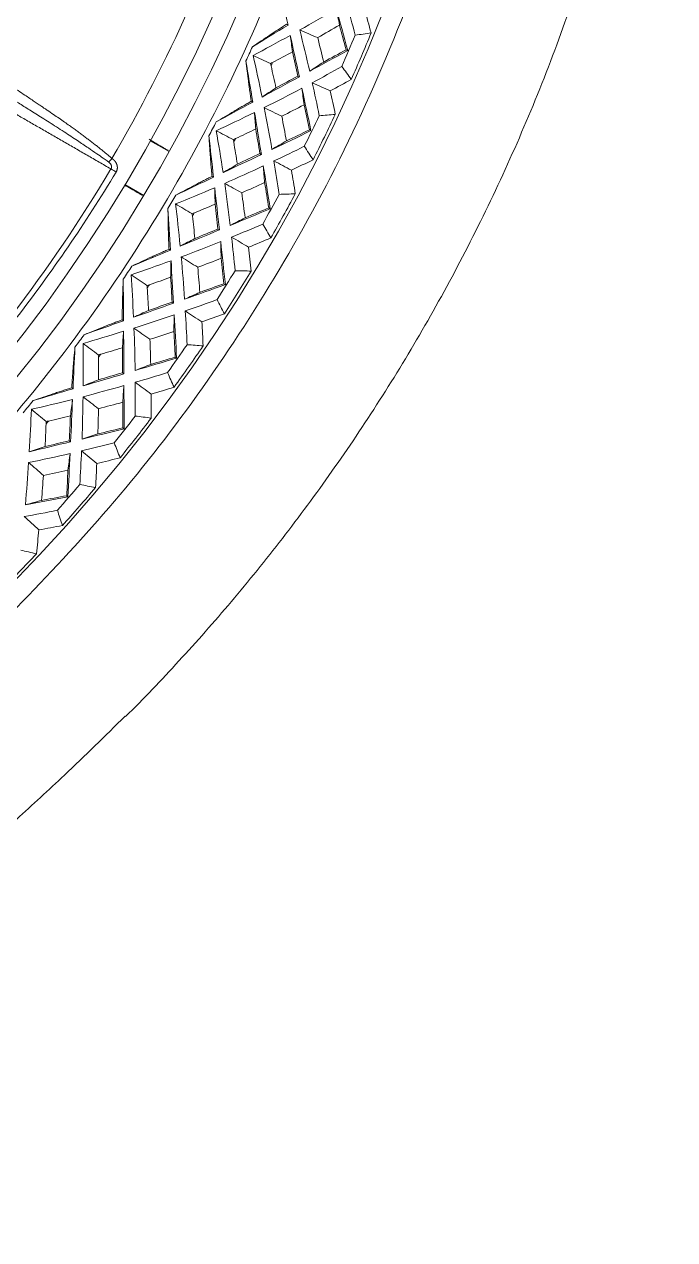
# Model space of a CAD drawing. Extents: x 541 to 1062, y 0 to 382.
# Drawn here: x 928.35 to 945.7, y 226.78 to 259.16 of the extents above; entities that cross this region are included whole.
import ezdxf

# ---------------------------------------------------------------- set-up
doc = ezdxf.new("R2010")
doc.units = 0
doc.header["$LTSCALE"] = 10
doc.header["$MEASUREMENT"] = 0
doc.layers.add('1', color=7, linetype='CONTINUOUS')

msp = doc.modelspace()

# ---------------------------------------------------------------- linework, layer by layer
at = {"layer": '1', "color": 7, "linetype": 'Continuous', "lineweight": 18}
for p, q in [((931.714, 256.063), (932.216, 255.773)), ((931.54, 254.603), (931.038, 254.893))]:
    msp.add_line(p, q, dxfattribs=at)
for radius, start, end in [(45.353, 272.3738, 90), (41.78, 282.5334, 97.4666), (41.2, 272.6477, 90)]:
    msp.add_arc((895.7, 276.074), radius, start, end, dxfattribs=at)
at = {"layer": '1', "color": 7, "linetype": 'Continuous', "lineweight": 13}
for start, end in [(335.3352, 335.4692), (332.3352, 332.4692), (329.3352, 329.4692), (326.3352, 326.4692), (323.3352, 323.4692), (320.3352, 320.4692)]:
    msp.add_arc((895.7, 276.074), 43.174, start, end, dxfattribs=at)
for centre, major_axis, ratio, start_param, end_param in [((930.543, 255.678), (0.325, 0.38), 0.341776, 4.511948, 4.773996), ((930.534, 255.389), (0.429, -0.256), 0.002112, 0.894626, 1.261913)]:
    msp.add_ellipse(centre, major_axis=major_axis, ratio=ratio, start_param=start_param, end_param=end_param, dxfattribs=at)
at = {"layer": '1', "color": 7, "linetype": 'Continuous', "lineweight": 18}
msp.add_rational_spline([(928.153, 243.621), (962.121, 277.589), (943.738, 321.97), (895.7, 321.97)], [1, 0.588455621576, 0.588455621576, 1], degree=3, dxfattribs=at)
at = {"layer": '1', "color": 7, "linetype": 'Continuous', "lineweight": 13}
for points, knots in [([(938.065, 276.074), (938.065, 273.302), (937.792, 270.529), (936.71, 265.09), (935.902, 262.424), (933.779, 257.3), (932.466, 254.843), (929.385, 250.232), (927.618, 248.078), (923.696, 244.157), (921.543, 242.39), (916.932, 239.309), (914.474, 237.995), (909.351, 235.873), (906.685, 235.064), (901.866, 234.106), (899.735, 233.848), (897.597, 233.752)], [0, 0, 0, 0, 0.128669, 0.128669, 0.257338, 0.257338, 0.386007, 0.386007, 0.514676, 0.514676, 0.643345, 0.643345, 0.772014, 0.772014, 0.900684, 0.900684, 1, 1, 1, 1]), ([(920.956, 261.923), (921.002, 261.895), (921.092, 261.841), (921.228, 261.759), (921.363, 261.677), (921.498, 261.596), (921.632, 261.515), (921.765, 261.434), (921.897, 261.354), (922.03, 261.274), (922.161, 261.194), (922.292, 261.114), (922.422, 261.035), (922.552, 260.956), (922.681, 260.877), (922.81, 260.799), (922.938, 260.721), (923.065, 260.643), (923.192, 260.565), (923.318, 260.488), (923.444, 260.411), (923.569, 260.334), (923.693, 260.257), (923.817, 260.181), (923.94, 260.105), (924.062, 260.029), (924.184, 259.954), (924.306, 259.879), (924.427, 259.804), (924.547, 259.729), (924.667, 259.655), (924.786, 259.58), (924.904, 259.506), (925.022, 259.433), (925.139, 259.359), (925.256, 259.286), (925.372, 259.213), (925.487, 259.141), (925.602, 259.069), (925.716, 258.996), (925.83, 258.925), (926.053, 258.783), (926.381, 258.575), (926.808, 258.301), (927.22, 258.035), (927.617, 257.776), (927.999, 257.525), (928.291, 257.329), (928.496, 257.192), (928.615, 257.112), (928.721, 257.041), (928.814, 256.978), (928.895, 256.924), (928.998, 256.853), (929.126, 256.767), (929.278, 256.662), (929.421, 256.562), (929.547, 256.474), (929.657, 256.395), (929.754, 256.325), (929.85, 256.255), (929.943, 256.186), (930.034, 256.118), (930.123, 256.05), (930.21, 255.982), (930.296, 255.916), (930.379, 255.85), (930.46, 255.784), (930.539, 255.719), (930.617, 255.655), (930.667, 255.612), (930.692, 255.59)], [0, 0, 0, 0, 0.013488, 0.026926, 0.040312, 0.053648, 0.066933, 0.080168, 0.093351, 0.106484, 0.119565, 0.132597, 0.145577, 0.158506, 0.171385, 0.184213, 0.19699, 0.209717, 0.222393, 0.235018, 0.247592, 0.260116, 0.272589, 0.285011, 0.297383, 0.309704, 0.321974, 0.334194, 0.346363, 0.358481, 0.370549, 0.382566, 0.394533, 0.406449, 0.418314, 0.430129, 0.441893, 0.453606, 0.465269, 0.476882, 0.488444, 0.499955, 0.54504, 0.58875, 0.631087, 0.67205, 0.71164, 0.749859, 0.763542, 0.775921, 0.786996, 0.796767, 0.805235, 0.812397, 0.82939, 0.84548, 0.860669, 0.874956, 0.885584, 0.896043, 0.906333, 0.916454, 0.926406, 0.936189, 0.945805, 0.955254, 0.964535, 0.97365, 0.982599, 0.991382, 1, 1, 1, 1]), ([(930.665, 255.312), (930.612, 255.342), (930.506, 255.403), (930.348, 255.494), (930.189, 255.585), (930.032, 255.676), (929.875, 255.766), (929.719, 255.856), (929.563, 255.946), (929.408, 256.035), (929.254, 256.124), (929.1, 256.213), (928.946, 256.301), (928.794, 256.389), (928.641, 256.477), (928.49, 256.564), (928.339, 256.651), (928.188, 256.738), (928.039, 256.824), (927.889, 256.91), (927.741, 256.995), (927.593, 257.08), (927.446, 257.165), (927.299, 257.25), (927.153, 257.334), (927.007, 257.418), (926.862, 257.501), (926.718, 257.584), (926.574, 257.667), (926.431, 257.749), (926.288, 257.831), (926.146, 257.913), (926.005, 257.994), (925.864, 258.075), (925.724, 258.156), (925.585, 258.236), (925.446, 258.316), (925.308, 258.396), (925.17, 258.475), (925.033, 258.554), (924.897, 258.632), (924.761, 258.711), (924.626, 258.788), (924.491, 258.866), (924.357, 258.943), (924.224, 259.02), (924.091, 259.096), (923.959, 259.172), (923.828, 259.248), (923.697, 259.323), (923.567, 259.398), (923.437, 259.472), (923.308, 259.547), (923.18, 259.62), (923.053, 259.694), (922.926, 259.767), (922.799, 259.84), (922.673, 259.912), (922.548, 259.984), (922.424, 260.056), (922.3, 260.127), (922.177, 260.198), (922.054, 260.268), (921.932, 260.339), (921.811, 260.408), (921.69, 260.478), (921.57, 260.547), (921.451, 260.616), (921.332, 260.684), (921.214, 260.752), (921.096, 260.82), (920.979, 260.887), (920.863, 260.954), (920.748, 261.02), (920.633, 261.086), (920.518, 261.152), (920.442, 261.196), (920.404, 261.218)], [0, 0, 0, 0, 0.015717, 0.031369, 0.046957, 0.06248, 0.077939, 0.093334, 0.108664, 0.12393, 0.139132, 0.154269, 0.169341, 0.184349, 0.199293, 0.214173, 0.228988, 0.243738, 0.258424, 0.273046, 0.287603, 0.302096, 0.316525, 0.330889, 0.345188, 0.359424, 0.373594, 0.387701, 0.401743, 0.41572, 0.429634, 0.443482, 0.457267, 0.470987, 0.484642, 0.498233, 0.51176, 0.525222, 0.53862, 0.551953, 0.565222, 0.578427, 0.591567, 0.604643, 0.617654, 0.630601, 0.643483, 0.656302, 0.669055, 0.681744, 0.694369, 0.70693, 0.719425, 0.731857, 0.744224, 0.756527, 0.768765, 0.780939, 0.793048, 0.805093, 0.817074, 0.82899, 0.840842, 0.852629, 0.864352, 0.87601, 0.887604, 0.899134, 0.910599, 0.921999, 0.933336, 0.944607, 0.955815, 0.966958, 0.978036, 0.98905, 1, 1, 1, 1])]:
    msp.add_open_spline(points, degree=3, knots=knots, dxfattribs=at)
at = {"layer": '1', "color": 7, "linetype": 'Continuous', "lineweight": 18}
for points, knots in [([(931.056, 240.719), (931.534, 241.197), (932.008, 241.691), (932.949, 242.713), (933.415, 243.24), (934.336, 244.328), (934.79, 244.889), (935.686, 246.046), (936.127, 246.642), (936.991, 247.868), (937.415, 248.498), (938.243, 249.793), (938.647, 250.458), (939.432, 251.822), (939.813, 252.522), (940.548, 253.954), (940.903, 254.687), (941.582, 256.186), (941.907, 256.952), (942.523, 258.516), (942.815, 259.313), (943.362, 260.938), (943.617, 261.766), (944.088, 263.448), (944.303, 264.303), (944.691, 266.037), (944.863, 266.917), (945.162, 268.699), (945.288, 269.601), (945.492, 271.423), (945.57, 272.343), (945.674, 274.199), (945.7, 275.134), (945.7, 276.074)], [0, 0, 0, 0, 0.0625, 0.0625, 0.125, 0.125, 0.1875, 0.1875, 0.25, 0.25, 0.3125, 0.3125, 0.375, 0.375, 0.4375, 0.4375, 0.5, 0.5, 0.5625, 0.5625, 0.625, 0.625, 0.6875, 0.6875, 0.75, 0.75, 0.8125, 0.8125, 0.875, 0.875, 0.9375, 0.9375, 1, 1, 1, 1]), ([(920.677, 261.58), (920.725, 261.551), (920.822, 261.494), (920.967, 261.408), (921.112, 261.323), (921.257, 261.237), (921.402, 261.151), (921.547, 261.066), (921.692, 260.98), (921.837, 260.894), (921.981, 260.809), (922.126, 260.723), (922.27, 260.637), (922.415, 260.552), (922.559, 260.466), (922.704, 260.38), (922.848, 260.294), (922.992, 260.209), (923.136, 260.123), (923.28, 260.037), (923.424, 259.951), (923.568, 259.866), (923.711, 259.78), (923.855, 259.694), (923.998, 259.608), (924.142, 259.522), (924.285, 259.437), (924.429, 259.351), (924.572, 259.265), (924.715, 259.179), (924.858, 259.093), (925.001, 259.007), (925.144, 258.921), (925.286, 258.835), (925.429, 258.749), (925.571, 258.663), (925.724, 258.571), (925.892, 258.469), (926.082, 258.354), (926.289, 258.229), (926.512, 258.094), (926.753, 257.949), (927.01, 257.793), (927.283, 257.627), (927.573, 257.45), (927.879, 257.263), (928.137, 257.105), (928.343, 256.977), (928.498, 256.881), (928.662, 256.779), (928.836, 256.669), (929.021, 256.552), (929.215, 256.428), (929.467, 256.265), (929.751, 256.079), (930.042, 255.884), (930.27, 255.728), (930.436, 255.613), (930.541, 255.539), (930.59, 255.504), (930.605, 255.493)], [0, 0, 0, 0, 0.01429, 0.028579, 0.042868, 0.057157, 0.071446, 0.085735, 0.100023, 0.114311, 0.128599, 0.142886, 0.157173, 0.17146, 0.185747, 0.200033, 0.214319, 0.228605, 0.24289, 0.257175, 0.27146, 0.285744, 0.300028, 0.314312, 0.328596, 0.342879, 0.357162, 0.371444, 0.385726, 0.400008, 0.414289, 0.42857, 0.442851, 0.457131, 0.471411, 0.48569, 0.499969, 0.517304, 0.536343, 0.557084, 0.579529, 0.603677, 0.629529, 0.657084, 0.686343, 0.717306, 0.749973, 0.764611, 0.780325, 0.797114, 0.814977, 0.83391, 0.853911, 0.874975, 0.91197, 0.942477, 0.966515, 0.984104, 0.995262, 1, 1, 1, 1]), ([(934.439, 258.567), (934.518, 258.62), (934.596, 258.673), (934.751, 258.777), (934.828, 258.829), (934.943, 258.904), (934.981, 258.929), (935.037, 258.966), (935.056, 258.979), (935.094, 259.003), (935.112, 259.015), (935.168, 259.051), (935.205, 259.075), (935.276, 259.121), (935.312, 259.143), (935.346, 259.165)], [0, 0, 0, 0, 0.25, 0.25, 0.5, 0.5, 0.625, 0.625, 0.6875, 0.6875, 0.75, 0.75, 0.875, 0.875, 1, 1, 1, 1]), ([(934.407, 257.113), (934.401, 257.153), (934.395, 257.194), (934.382, 257.278), (934.376, 257.321), (934.358, 257.451), (934.346, 257.54), (934.329, 257.676), (934.323, 257.722), (934.311, 257.814), (934.305, 257.861), (934.288, 258), (934.277, 258.094), (934.266, 258.188)], [0, 0, 0, 0, 0.125, 0.125, 0.25, 0.25, 0.5, 0.5, 0.625, 0.625, 0.75, 0.75, 1, 1, 1, 1]), ([(933.47, 256.563), (933.551, 256.612), (933.632, 256.661), (933.792, 256.757), (933.872, 256.804), (933.99, 256.874), (934.029, 256.897), (934.088, 256.931), (934.107, 256.942), (934.146, 256.965), (934.166, 256.976), (934.223, 257.009), (934.261, 257.031), (934.335, 257.073), (934.371, 257.093), (934.407, 257.113)], [0, 0, 0, 0, 0.25, 0.25, 0.5, 0.5, 0.625, 0.625, 0.6875, 0.6875, 0.75, 0.75, 0.875, 0.875, 1, 1, 1, 1]), ([(933.361, 255.113), (933.357, 255.154), (933.353, 255.195), (933.346, 255.28), (933.342, 255.322), (933.331, 255.453), (933.323, 255.542), (933.313, 255.679), (933.309, 255.726), (933.303, 255.819), (933.299, 255.865), (933.289, 256.005), (933.283, 256.099), (933.277, 256.194)], [0, 0, 0, 0, 0.125, 0.125, 0.25, 0.25, 0.5, 0.5, 0.625, 0.625, 0.75, 0.75, 1, 1, 1, 1]), ([(931.68, 256.102), (931.68, 256.102), (931.68, 256.102), (931.72, 256.078), (931.76, 256.055), (931.839, 256.009), (931.897, 255.974), (931.96, 255.938), (931.984, 255.923), (931.993, 255.918), (931.998, 255.915), (932.013, 255.907), (932.022, 255.901), (932.032, 255.895), (932.035, 255.893), (932.04, 255.89), (932.043, 255.888), (932.052, 255.883), (932.059, 255.878), (932.075, 255.869), (932.083, 255.864), (932.099, 255.855), (932.123, 255.84), (932.148, 255.826), (932.173, 255.811), (932.182, 255.806), (932.191, 255.801)], [0, 0, 0, 0, 0.000839, 0.000839, 0.210527, 0.210527, 0.420214, 0.525058, 0.551269, 0.551269, 0.57748, 0.57748, 0.629902, 0.629902, 0.656113, 0.656113, 0.682324, 0.682324, 0.734745, 0.734745, 0.787167, 0.787167, 0.839589, 0.944433, 0.944433, 1, 1, 1, 1]), ([(930.692, 255.59), (930.695, 255.588), (930.701, 255.584), (930.71, 255.577), (930.718, 255.571), (930.726, 255.564), (930.734, 255.557), (930.741, 255.55), (930.748, 255.543), (930.755, 255.536), (930.762, 255.529), (930.768, 255.522), (930.774, 255.515), (930.78, 255.508), (930.785, 255.5), (930.79, 255.493), (930.795, 255.485), (930.8, 255.478), (930.804, 255.47), (930.808, 255.462), (930.812, 255.454), (930.815, 255.446), (930.819, 255.438), (930.821, 255.43), (930.824, 255.422), (930.827, 255.412), (930.83, 255.399), (930.833, 255.385), (930.835, 255.371), (930.836, 255.357), (930.836, 255.343), (930.835, 255.329), (930.834, 255.316), (930.832, 255.303), (930.829, 255.29), (930.825, 255.277), (930.821, 255.265), (930.816, 255.253), (930.81, 255.241), (930.805, 255.233), (930.803, 255.229)], [0, 0, 0, 0, 0.026248, 0.052128, 0.077651, 0.102828, 0.127669, 0.152184, 0.176387, 0.200289, 0.223903, 0.247242, 0.27032, 0.29315, 0.315748, 0.338128, 0.360306, 0.382297, 0.404119, 0.425788, 0.447321, 0.468734, 0.490048, 0.511278, 0.532443, 0.553562, 0.590717, 0.626613, 0.661338, 0.694989, 0.727671, 0.7595, 0.790602, 0.821111, 0.851168, 0.880923, 0.910529, 0.940141, 0.969913, 1, 1, 1, 1]), ([(930.665, 255.312), (929.045, 252.594), (927.094, 250.059), (922.727, 245.567), (920.302, 243.588), (914.954, 240.182), (912.132, 238.822), (907.693, 237.283), (906.176, 236.853), (903.855, 236.338), (903.077, 236.188), (901.905, 235.992), (901.514, 235.932), (900.728, 235.829), (900.334, 235.777), (899.939, 235.75)], [0, 0, 0, 0, 0.25, 0.25, 0.5, 0.5, 0.75, 0.75, 0.875, 0.875, 0.9375, 0.9375, 0.96875, 0.96875, 1, 1, 1, 1]), ([(930.803, 255.229), (929.986, 253.874), (929.091, 252.567), (927.154, 250.067), (926.114, 248.873), (923.902, 246.617), (922.73, 245.554), (920.273, 243.571), (918.987, 242.652), (916.319, 240.97), (914.936, 240.207), (912.093, 238.848), (910.632, 238.251), (907.653, 237.232), (906.134, 236.81), (903.059, 236.144), (901.503, 235.901), (899.939, 235.75)], [0, 0, 0, 0, 0.125, 0.125, 0.25, 0.25, 0.375, 0.375, 0.5, 0.5, 0.625, 0.625, 0.75, 0.75, 0.875, 0.875, 1, 1, 1, 1]), ([(930.665, 255.312), (930.666, 255.313), (930.668, 255.316), (930.67, 255.321), (930.673, 255.326), (930.675, 255.331), (930.676, 255.335), (930.678, 255.34), (930.679, 255.345), (930.68, 255.35), (930.681, 255.356), (930.681, 255.361), (930.681, 255.366), (930.681, 255.371), (930.681, 255.377), (930.68, 255.382), (930.679, 255.387), (930.678, 255.393), (930.677, 255.398), (930.675, 255.404), (930.673, 255.409), (930.67, 255.417), (930.665, 255.428), (930.658, 255.44), (930.65, 255.451), (930.64, 255.463), (930.63, 255.473), (930.618, 255.484), (930.609, 255.49), (930.605, 255.493)], [0, 0, 0, 0, 0.024313, 0.04833, 0.07211, 0.095714, 0.119205, 0.142646, 0.166102, 0.189638, 0.21332, 0.23721, 0.261373, 0.285868, 0.310755, 0.336091, 0.361928, 0.388318, 0.415309, 0.442947, 0.471275, 0.50033, 0.567157, 0.63481, 0.703718, 0.774301, 0.846962, 0.922079, 1, 1, 1, 1]), ([(931.496, 254.612), (931.496, 254.612), (931.496, 254.613), (931.494, 254.614), (931.492, 254.615), (931.487, 254.617), (931.485, 254.619), (931.479, 254.622), (931.472, 254.626), (931.464, 254.631), (931.456, 254.635), (931.452, 254.637), (931.431, 254.649), (931.35, 254.695), (931.268, 254.742), (931.142, 254.813), (931.082, 254.847), (931.022, 254.882)], [0, 0, 0, 0, 0.001025, 0.001025, 0.026671, 0.026671, 0.052318, 0.052318, 0.077964, 0.10361, 0.10361, 0.129257, 0.129257, 0.231842, 0.642183, 0.642183, 1, 1, 1, 1]), ([(932.397, 254.613), (932.481, 254.658), (932.564, 254.703), (932.729, 254.79), (932.811, 254.833), (932.933, 254.896), (932.973, 254.917), (933.033, 254.948), (933.053, 254.959), (933.093, 254.979), (933.113, 254.989), (933.172, 255.019), (933.211, 255.039), (933.287, 255.077), (933.325, 255.095), (933.361, 255.113)], [0, 0, 0, 0, 0.25, 0.25, 0.5, 0.5, 0.625, 0.625, 0.6875, 0.6875, 0.75, 0.75, 0.875, 0.875, 1, 1, 1, 1]), ([(932.213, 253.171), (932.211, 253.212), (932.209, 253.253), (932.206, 253.338), (932.204, 253.381), (932.2, 253.512), (932.197, 253.601), (932.194, 253.739), (932.193, 253.785), (932.191, 253.878), (932.19, 253.925), (932.188, 254.066), (932.186, 254.16), (932.185, 254.255)], [0, 0, 0, 0, 0.125, 0.125, 0.25, 0.25, 0.5, 0.5, 0.625, 0.625, 0.75, 0.75, 1, 1, 1, 1]), ([(931.224, 252.722), (931.31, 252.763), (931.395, 252.803), (931.565, 252.881), (931.649, 252.92), (931.773, 252.977), (931.815, 252.996), (931.877, 253.023), (931.897, 253.033), (931.938, 253.051), (931.958, 253.06), (932.019, 253.087), (932.059, 253.104), (932.137, 253.138), (932.175, 253.155), (932.213, 253.171)], [0, 0, 0, 0, 0.25, 0.25, 0.5, 0.5, 0.625, 0.625, 0.6875, 0.6875, 0.75, 0.75, 0.875, 0.875, 1, 1, 1, 1]), ([(930.964, 251.292), (930.964, 251.332), (930.965, 251.374), (930.966, 251.458), (930.966, 251.501), (930.969, 251.632), (930.971, 251.722), (930.975, 251.86), (930.976, 251.906), (930.979, 251.999), (930.981, 252.046), (930.986, 252.186), (930.989, 252.28), (930.993, 252.375)], [0, 0, 0, 0, 0.125, 0.125, 0.25, 0.25, 0.5, 0.5, 0.625, 0.625, 0.75, 0.75, 1, 1, 1, 1]), ([(929.953, 250.895), (930.041, 250.931), (930.128, 250.966), (930.302, 251.036), (930.387, 251.07), (930.515, 251.12), (930.557, 251.137), (930.621, 251.162), (930.642, 251.17), (930.683, 251.186), (930.704, 251.194), (930.766, 251.218), (930.807, 251.233), (930.887, 251.263), (930.926, 251.278), (930.964, 251.292)], [0, 0, 0, 0, 0.25, 0.25, 0.5, 0.5, 0.625, 0.625, 0.6875, 0.6875, 0.75, 0.75, 0.875, 0.875, 1, 1, 1, 1]), ([(929.619, 249.48), (929.621, 249.521), (929.624, 249.562), (929.629, 249.647), (929.632, 249.689), (929.641, 249.82), (929.648, 249.91), (929.659, 250.047), (929.663, 250.093), (929.671, 250.186), (929.675, 250.232), (929.687, 250.372), (929.696, 250.466), (929.705, 250.561)], [0, 0, 0, 0, 0.125, 0.125, 0.25, 0.25, 0.5, 0.5, 0.625, 0.625, 0.75, 0.75, 1, 1, 1, 1]), ([(928.588, 249.137), (928.678, 249.168), (928.767, 249.199), (928.944, 249.259), (929.031, 249.289), (929.161, 249.333), (929.205, 249.347), (929.269, 249.368), (929.29, 249.375), (929.333, 249.389), (929.354, 249.396), (929.417, 249.416), (929.459, 249.43), (929.54, 249.455), (929.58, 249.468), (929.619, 249.48)], [0, 0, 0, 0, 0.25, 0.25, 0.5, 0.5, 0.625, 0.625, 0.6875, 0.6875, 0.75, 0.75, 0.875, 0.875, 1, 1, 1, 1]), ([(916.102, 226.78), (916.611, 227.402), (917.519, 228.434), (918.751, 229.671), (919.723, 230.584), (920.801, 231.574), (922.151, 232.772), (923.539, 233.976), (924.669, 234.942), (925.521, 235.668), (926.35, 236.385), (927.229, 237.155), (928.264, 238.079), (929.555, 239.27), (930.51, 240.199), (931.043, 240.731)], [0, 0, 0, 0, 0.118977, 0.203301, 0.257943, 0.314094, 0.418896, 0.525625, 0.584522, 0.636104, 0.688713, 0.744147, 0.806321, 0.890589, 1, 1, 1, 1])]:
    msp.add_open_spline(points, degree=3, knots=knots, dxfattribs=at)
for points in [[(935.149, 260.231), (935.227, 259.875), (935.306, 259.513), (935.387, 259.146)], [(937.177, 258.876), (937.102, 259.166), (937.025, 259.456), (936.945, 259.745)], [(932.742, 259.583), (932.133, 258.215), (931.448, 256.882), (930.692, 255.59)], [(935.7, 259.014), (936.027, 259.199), (936.353, 259.389), (936.676, 259.582)], [(936.759, 259.146), (936.731, 259.291), (936.704, 259.437), (936.676, 259.582)], [(936.676, 259.582), (936.777, 259.213), (936.878, 258.842), (936.978, 258.468)], [(937.436, 259.551), (937.493, 259.346), (937.548, 259.14), (937.602, 258.934)], [(935.387, 259.146), (935.066, 258.951), (934.751, 258.757), (934.439, 258.567)], [(935.387, 259.146), (935.373, 259.153), (935.36, 259.159), (935.346, 259.165)], [(936.759, 259.146), (936.566, 259.033), (936.373, 258.921), (936.179, 258.81)], [(936.938, 258.487), (936.878, 258.707), (936.819, 258.927), (936.759, 259.146)], [(934.456, 258.332), (934.772, 258.499), (935.102, 258.679), (935.447, 258.871)], [(935.506, 258.435), (935.486, 258.58), (935.467, 258.726), (935.447, 258.871)], [(935.447, 258.871), (935.527, 258.509), (935.608, 258.141), (935.69, 257.766)], [(935.7, 259.014), (935.86, 258.946), (936.019, 258.878), (936.179, 258.81)], [(935.965, 257.915), (935.881, 258.283), (935.793, 258.649), (935.7, 259.014)], [(936.179, 258.81), (936.233, 258.594), (936.286, 258.377), (936.338, 258.16)], [(936.822, 258.042), (936.943, 258.319), (937.062, 258.597), (937.177, 258.876)], [(937.602, 258.934), (937.433, 258.519), (937.257, 258.106), (937.075, 257.697)], [(937.177, 258.876), (937.319, 258.895), (937.461, 258.914), (937.602, 258.934)], [(934.439, 258.567), (934.382, 258.44), (934.324, 258.314), (934.266, 258.188)], [(935.506, 258.435), (935.33, 258.339), (935.154, 258.243), (934.977, 258.149)], [(935.649, 257.786), (935.601, 258.004), (935.553, 258.221), (935.506, 258.435)], [(936.978, 258.468), (936.639, 258.282), (936.301, 258.098), (935.965, 257.915)], [(936.338, 258.16), (936.538, 258.268), (936.738, 258.377), (936.938, 258.487)], [(936.938, 258.487), (936.952, 258.48), (936.965, 258.474), (936.978, 258.468)], [(934.266, 258.188), (934.325, 257.828), (934.385, 257.463), (934.447, 257.093)], [(934.918, 258.121), (934.764, 258.191), (934.61, 258.261), (934.456, 258.332)], [(934.695, 257.227), (934.616, 257.615), (934.535, 257.983), (934.456, 258.332)], [(934.977, 258.149), (934.958, 258.139), (934.938, 258.13), (934.918, 258.121)], [(934.918, 258.121), (934.925, 258.1), (934.931, 258.079), (934.935, 258.057)], [(936.338, 258.16), (936.214, 258.078), (936.089, 257.997), (935.965, 257.915)], [(934.935, 258.057), (934.98, 257.862), (935.023, 257.666), (935.065, 257.47)], [(935.065, 257.47), (935.257, 257.574), (935.452, 257.679), (935.649, 257.786)], [(935.649, 257.786), (935.663, 257.779), (935.676, 257.773), (935.69, 257.766)], [(936.034, 257.609), (936.298, 257.751), (936.56, 257.895), (936.822, 258.042)], [(936.822, 258.042), (936.906, 257.927), (936.99, 257.812), (937.075, 257.697)], [(935.69, 257.766), (935.353, 257.583), (935.021, 257.404), (934.695, 257.227)], [(934.695, 257.227), (934.818, 257.308), (934.941, 257.389), (935.065, 257.47)], [(934.752, 256.944), (935.089, 257.112), (935.424, 257.284), (935.757, 257.461)], [(935.816, 257.02), (935.796, 257.167), (935.777, 257.314), (935.757, 257.461)], [(935.757, 257.461), (935.838, 257.086), (935.919, 256.71), (936, 256.332)], [(936.034, 257.609), (936.194, 257.536), (936.354, 257.463), (936.514, 257.39)], [(936.22, 256.729), (936.161, 257.023), (936.099, 257.316), (936.034, 257.609)], [(937.075, 257.697), (936.888, 257.593), (936.702, 257.491), (936.514, 257.39)], [(936.514, 257.39), (936.56, 257.182), (936.605, 256.973), (936.648, 256.764)], [(934.447, 257.093), (934.116, 256.914), (933.791, 256.737), (933.47, 256.563)], [(933.474, 256.328), (933.798, 256.478), (934.138, 256.64), (934.493, 256.815)], [(934.447, 257.093), (934.433, 257.099), (934.42, 257.106), (934.407, 257.113)], [(934.528, 256.376), (934.516, 256.522), (934.504, 256.669), (934.493, 256.815)], [(934.493, 256.815), (934.553, 256.449), (934.615, 256.077), (934.677, 255.698)], [(934.752, 256.944), (934.908, 256.868), (935.064, 256.792), (935.22, 256.716)], [(934.959, 255.833), (934.895, 256.204), (934.826, 256.575), (934.752, 256.944)], [(935.816, 257.02), (935.618, 256.917), (935.419, 256.816), (935.22, 256.716)], [(935.961, 256.352), (935.913, 256.576), (935.865, 256.798), (935.816, 257.02)], [(933.47, 256.563), (933.406, 256.44), (933.342, 256.317), (933.277, 256.194)], [(935.22, 256.716), (935.263, 256.497), (935.305, 256.277), (935.345, 256.057)], [(935.821, 255.914), (935.957, 256.184), (936.09, 256.456), (936.22, 256.729)], [(936.648, 256.764), (936.457, 256.359), (936.259, 255.956), (936.056, 255.556)], [(936.22, 256.729), (936.363, 256.741), (936.505, 256.752), (936.648, 256.764)], [(933.277, 256.194), (933.317, 255.832), (933.358, 255.464), (933.4, 255.091)], [(933.924, 256.093), (933.774, 256.171), (933.624, 256.25), (933.474, 256.328)], [(933.655, 255.212), (933.596, 255.604), (933.535, 255.975), (933.474, 256.328)], [(934.528, 256.376), (934.348, 256.289), (934.167, 256.203), (933.986, 256.118)], [(934.637, 255.72), (934.6, 255.941), (934.564, 256.159), (934.528, 256.376)], [(936, 256.332), (935.652, 256.164), (935.305, 255.998), (934.959, 255.833)], [(935.345, 256.057), (935.55, 256.155), (935.755, 256.254), (935.961, 256.352)], [(935.961, 256.352), (935.974, 256.346), (935.987, 256.339), (936, 256.332)], [(933.986, 256.118), (933.966, 256.109), (933.945, 256.101), (933.924, 256.093)], [(933.924, 256.093), (933.93, 256.072), (933.935, 256.05), (933.939, 256.029)], [(933.939, 256.029), (933.973, 255.831), (934.005, 255.633), (934.037, 255.435)], [(935.345, 256.057), (935.216, 255.982), (935.088, 255.908), (934.959, 255.833)], [(935.012, 255.523), (935.283, 255.651), (935.553, 255.781), (935.821, 255.914)], [(935.821, 255.914), (935.9, 255.795), (935.978, 255.676), (936.056, 255.556)], [(934.677, 255.698), (934.331, 255.533), (933.99, 255.371), (933.655, 255.212)], [(934.037, 255.435), (934.235, 255.529), (934.435, 255.624), (934.637, 255.72)], [(934.637, 255.72), (934.65, 255.713), (934.664, 255.705), (934.677, 255.698)], [(935.012, 255.523), (935.168, 255.442), (935.324, 255.36), (935.48, 255.279)], [(935.152, 254.634), (935.108, 254.931), (935.061, 255.227), (935.012, 255.523)], [(936.056, 255.556), (935.865, 255.463), (935.673, 255.37), (935.48, 255.279)], [(933.655, 255.212), (933.783, 255.286), (933.91, 255.361), (934.037, 255.435)], [(933.698, 254.926), (934.042, 255.076), (934.386, 255.231), (934.728, 255.39)], [(934.764, 254.947), (934.752, 255.094), (934.74, 255.242), (934.728, 255.39)], [(934.728, 255.39), (934.789, 255.012), (934.851, 254.632), (934.912, 254.25)], [(935.48, 255.279), (935.515, 255.069), (935.549, 254.859), (935.581, 254.648)], [(933.4, 255.091), (933.061, 254.93), (932.727, 254.77), (932.397, 254.613)], [(933.4, 255.091), (933.387, 255.098), (933.374, 255.106), (933.361, 255.113)], [(933.698, 254.926), (933.849, 254.842), (934.001, 254.758), (934.152, 254.674)], [(933.846, 253.806), (933.801, 254.18), (933.751, 254.554), (933.698, 254.926)], [(934.764, 254.947), (934.561, 254.854), (934.357, 254.763), (934.152, 254.674)], [(934.874, 254.272), (934.837, 254.498), (934.801, 254.723), (934.764, 254.947)], [(932.397, 254.613), (932.327, 254.493), (932.256, 254.374), (932.185, 254.255)], [(932.389, 254.378), (932.72, 254.511), (933.068, 254.655), (933.431, 254.811)], [(933.444, 254.371), (933.44, 254.517), (933.436, 254.664), (933.431, 254.811)], [(933.431, 254.811), (933.473, 254.442), (933.515, 254.067), (933.557, 253.686)], [(934.152, 254.674), (934.184, 254.453), (934.214, 254.232), (934.243, 254.01)], [(934.711, 253.842), (934.861, 254.105), (935.008, 254.369), (935.152, 254.634)], [(935.581, 254.648), (935.369, 254.253), (935.151, 253.861), (934.927, 253.473)], [(935.152, 254.634), (935.295, 254.639), (935.438, 254.643), (935.581, 254.648)], [(932.185, 254.255), (932.206, 253.891), (932.228, 253.521), (932.25, 253.147)], [(932.826, 254.12), (932.68, 254.206), (932.535, 254.292), (932.389, 254.378)], [(932.511, 253.254), (932.473, 253.648), (932.432, 254.023), (932.389, 254.378)], [(933.444, 254.371), (933.259, 254.293), (933.074, 254.217), (932.889, 254.142)], [(933.518, 253.71), (933.493, 253.933), (933.469, 254.153), (933.444, 254.371)], [(934.912, 254.25), (934.555, 254.101), (934.2, 253.953), (933.846, 253.806)], [(934.243, 254.01), (934.453, 254.097), (934.663, 254.184), (934.874, 254.272)], [(934.874, 254.272), (934.886, 254.265), (934.899, 254.257), (934.912, 254.25)], [(932.889, 254.142), (932.868, 254.134), (932.847, 254.126), (932.826, 254.12)], [(932.826, 254.12), (932.831, 254.099), (932.835, 254.077), (932.837, 254.055)], [(932.837, 254.055), (932.861, 253.856), (932.883, 253.657), (932.904, 253.457)], [(934.243, 254.01), (934.111, 253.942), (933.978, 253.874), (933.846, 253.806)], [(933.557, 253.686), (933.203, 253.54), (932.854, 253.396), (932.511, 253.254)], [(932.904, 253.457), (933.107, 253.541), (933.312, 253.625), (933.518, 253.71)], [(933.518, 253.71), (933.531, 253.702), (933.544, 253.694), (933.557, 253.686)], [(933.883, 253.494), (934.16, 253.607), (934.436, 253.724), (934.711, 253.842)], [(934.711, 253.842), (934.783, 253.719), (934.855, 253.596), (934.927, 253.473)], [(932.511, 253.254), (932.642, 253.322), (932.773, 253.389), (932.904, 253.457)], [(932.539, 252.966), (932.891, 253.098), (933.242, 253.235), (933.592, 253.376)], [(933.605, 252.931), (933.6, 253.079), (933.596, 253.227), (933.592, 253.376)], [(933.592, 253.376), (933.634, 252.995), (933.675, 252.612), (933.716, 252.228)], [(933.883, 253.494), (934.034, 253.404), (934.186, 253.315), (934.337, 253.226)], [(933.976, 252.599), (933.948, 252.898), (933.916, 253.196), (933.883, 253.494)], [(934.927, 253.473), (934.731, 253.389), (934.534, 253.307), (934.337, 253.226)], [(932.25, 253.147), (931.903, 253.003), (931.561, 252.862), (931.224, 252.722)], [(932.25, 253.147), (932.238, 253.155), (932.225, 253.163), (932.213, 253.171)], [(932.539, 252.966), (932.686, 252.875), (932.833, 252.783), (932.98, 252.691)], [(932.628, 251.84), (932.603, 252.216), (932.573, 252.592), (932.539, 252.966)], [(933.605, 252.931), (933.397, 252.85), (933.189, 252.769), (932.98, 252.691)], [(933.679, 252.252), (933.654, 252.479), (933.63, 252.706), (933.605, 252.931)], [(934.337, 253.226), (934.361, 253.014), (934.384, 252.802), (934.405, 252.59)], [(931.224, 252.722), (931.147, 252.606), (931.071, 252.491), (930.993, 252.375)], [(931.203, 252.487), (931.541, 252.603), (931.896, 252.729), (932.267, 252.865)], [(932.256, 252.425), (932.26, 252.572), (932.263, 252.719), (932.267, 252.865)], [(932.267, 252.865), (932.289, 252.495), (932.311, 252.119), (932.333, 251.736)], [(932.98, 252.691), (933, 252.468), (933.018, 252.246), (933.035, 252.023)], [(930.993, 252.375), (930.995, 252.01), (930.998, 251.64), (931, 251.265)], [(931.626, 252.207), (931.485, 252.301), (931.344, 252.394), (931.203, 252.487)], [(931.267, 251.359), (931.249, 251.755), (931.227, 252.131), (931.203, 252.487)], [(932.256, 252.425), (932.068, 252.358), (931.879, 252.291), (931.69, 252.226)], [(932.296, 251.762), (932.283, 251.985), (932.27, 252.206), (932.256, 252.425)], [(933.494, 251.831), (933.658, 252.085), (933.818, 252.341), (933.976, 252.599)], [(934.405, 252.59), (934.172, 252.207), (933.934, 251.827), (933.69, 251.451)], [(933.976, 252.599), (934.119, 252.596), (934.262, 252.593), (934.405, 252.59)], [(931.69, 252.226), (931.669, 252.219), (931.648, 252.212), (931.626, 252.207)], [(931.626, 252.207), (931.63, 252.185), (931.632, 252.163), (931.634, 252.142)], [(931.634, 252.142), (931.647, 251.941), (931.659, 251.741), (931.67, 251.541)], [(933.716, 252.228), (933.352, 252.097), (932.989, 251.968), (932.628, 251.84)], [(933.035, 252.023), (932.9, 251.962), (932.764, 251.901), (932.628, 251.84)], [(933.035, 252.023), (933.249, 252.099), (933.464, 252.175), (933.679, 252.252)], [(933.679, 252.252), (933.691, 252.244), (933.704, 252.236), (933.716, 252.228)], [(932.333, 251.736), (931.972, 251.608), (931.616, 251.482), (931.267, 251.359)], [(931.67, 251.541), (931.876, 251.614), (932.085, 251.687), (932.296, 251.762)], [(932.296, 251.762), (932.308, 251.753), (932.321, 251.744), (932.333, 251.736)], [(932.648, 251.526), (932.931, 251.625), (933.213, 251.727), (933.494, 251.831)], [(933.494, 251.831), (933.56, 251.704), (933.625, 251.577), (933.69, 251.451)], [(931.267, 251.359), (931.401, 251.42), (931.535, 251.48), (931.67, 251.541)], [(931.279, 251.07), (931.637, 251.184), (931.995, 251.301), (932.352, 251.424)], [(932.342, 250.979), (932.345, 251.127), (932.348, 251.275), (932.352, 251.424)], [(932.352, 251.424), (932.374, 251.041), (932.395, 250.657), (932.416, 250.271)], [(932.648, 251.526), (932.795, 251.429), (932.942, 251.332), (933.089, 251.235)], [(932.695, 250.628), (932.682, 250.928), (932.667, 251.227), (932.648, 251.526)], [(933.69, 251.451), (933.49, 251.377), (933.29, 251.306), (933.089, 251.235)], [(929.92, 250.662), (930.264, 250.76), (930.624, 250.867), (931.002, 250.984)], [(931, 251.265), (930.646, 251.14), (930.297, 251.017), (929.953, 250.895)], [(931, 251.265), (930.988, 251.274), (930.976, 251.283), (930.964, 251.292)], [(930.969, 250.544), (930.98, 250.691), (930.991, 250.837), (931.002, 250.984)], [(931.002, 250.984), (931.005, 250.613), (931.007, 250.235), (931.009, 249.852)], [(931.279, 251.07), (931.421, 250.971), (931.563, 250.871), (931.705, 250.772)], [(931.309, 249.941), (931.304, 250.318), (931.293, 250.694), (931.279, 251.07)], [(933.089, 251.235), (933.101, 251.022), (933.113, 250.809), (933.123, 250.596)], [(929.953, 250.895), (929.871, 250.783), (929.788, 250.672), (929.705, 250.561)], [(930.328, 250.36), (930.192, 250.46), (930.056, 250.561), (929.92, 250.662)], [(929.924, 249.532), (929.927, 249.927), (929.925, 250.304), (929.92, 250.662)], [(932.342, 250.979), (932.13, 250.909), (931.917, 250.839), (931.705, 250.772)], [(931.705, 250.772), (931.713, 250.549), (931.72, 250.325), (931.725, 250.102)], [(932.38, 250.297), (932.368, 250.525), (932.355, 250.752), (932.342, 250.979)], [(929.705, 250.561), (929.687, 250.196), (929.67, 249.827), (929.653, 249.452)], [(930.392, 250.375), (930.371, 250.369), (930.35, 250.364), (930.328, 250.36)], [(930.328, 250.36), (930.33, 250.338), (930.332, 250.316), (930.332, 250.294)], [(930.969, 250.544), (930.777, 250.487), (930.585, 250.43), (930.392, 250.375)], [(930.973, 249.88), (930.972, 250.103), (930.97, 250.325), (930.969, 250.544)], [(932.174, 249.886), (932.35, 250.132), (932.524, 250.379), (932.695, 250.628)], [(933.123, 250.596), (932.871, 250.226), (932.613, 249.859), (932.349, 249.496)], [(932.695, 250.628), (932.838, 250.618), (932.98, 250.607), (933.123, 250.596)], [(930.332, 250.294), (930.335, 250.093), (930.336, 249.893), (930.336, 249.692)], [(932.416, 250.271), (932.045, 250.16), (931.677, 250.049), (931.309, 249.941)], [(931.725, 250.102), (931.587, 250.048), (931.448, 249.994), (931.309, 249.941)], [(931.725, 250.102), (931.943, 250.167), (932.161, 250.232), (932.38, 250.297)], [(932.38, 250.297), (932.392, 250.288), (932.404, 250.28), (932.416, 250.271)], [(931.009, 249.852), (930.642, 249.743), (930.28, 249.636), (929.924, 249.532)], [(929.924, 249.532), (930.062, 249.585), (930.199, 249.639), (930.336, 249.692)], [(930.336, 249.692), (930.547, 249.754), (930.759, 249.816), (930.973, 249.88)], [(930.973, 249.88), (930.985, 249.87), (930.997, 249.861), (931.009, 249.852)], [(931.313, 249.626), (931.601, 249.71), (931.888, 249.797), (932.174, 249.886)], [(932.174, 249.886), (932.232, 249.756), (932.291, 249.626), (932.349, 249.496)], [(929.653, 249.452), (929.293, 249.345), (928.938, 249.241), (928.588, 249.137)], [(929.653, 249.452), (929.642, 249.461), (929.63, 249.47), (929.619, 249.48)], [(929.921, 249.242), (930.286, 249.337), (930.649, 249.436), (931.011, 249.539)], [(930.978, 249.096), (930.989, 249.244), (931, 249.391), (931.011, 249.539)], [(931.011, 249.539), (931.013, 249.156), (931.015, 248.771), (931.015, 248.385)], [(931.313, 249.626), (931.454, 249.522), (931.596, 249.417), (931.737, 249.312)], [(931.313, 248.727), (931.315, 249.027), (931.316, 249.327), (931.313, 249.626)], [(932.349, 249.496), (932.146, 249.433), (931.942, 249.372), (931.737, 249.312)], [(928.588, 249.137), (928.5, 249.029), (928.412, 248.922), (928.323, 248.816)], [(928.543, 248.906), (928.892, 248.986), (929.257, 249.073), (929.641, 249.17)], [(929.584, 248.734), (929.603, 248.879), (929.622, 249.025), (929.641, 249.17)], [(929.641, 249.17), (929.624, 248.8), (929.607, 248.423), (929.589, 248.04)], [(929.893, 248.113), (929.907, 248.489), (929.916, 248.866), (929.921, 249.242)], [(929.921, 249.242), (930.058, 249.136), (930.195, 249.029), (930.331, 248.922)], [(930.978, 249.096), (930.763, 249.036), (930.547, 248.979), (930.331, 248.922)], [(930.981, 248.413), (930.98, 248.641), (930.979, 248.869), (930.978, 249.096)], [(931.737, 249.312), (931.739, 249.099), (931.739, 248.886), (931.738, 248.673)], [(928.488, 247.777), (928.512, 248.172), (928.53, 248.548), (928.543, 248.906)], [(928.935, 248.583), (928.804, 248.69), (928.674, 248.798), (928.543, 248.906)], [(929.584, 248.734), (929.39, 248.686), (929.195, 248.64), (929, 248.594)], [(929.554, 248.07), (929.564, 248.293), (929.574, 248.514), (929.584, 248.734)], [(930.331, 248.922), (930.328, 248.699), (930.323, 248.476), (930.317, 248.252)], [(930.753, 248.013), (930.942, 248.249), (931.129, 248.487), (931.313, 248.727)], [(931.313, 248.727), (931.454, 248.709), (931.596, 248.691), (931.738, 248.673)], [(928.935, 248.517), (928.927, 248.316), (928.918, 248.116), (928.908, 247.916)], [(929, 248.594), (928.978, 248.589), (928.957, 248.585), (928.935, 248.583)], [(928.935, 248.583), (928.936, 248.561), (928.936, 248.539), (928.935, 248.517)], [(930.317, 248.252), (930.537, 248.305), (930.759, 248.359), (930.981, 248.413)], [(931.738, 248.673), (931.467, 248.316), (931.19, 247.963), (930.908, 247.614)], [(930.981, 248.413), (930.992, 248.403), (931.004, 248.394), (931.015, 248.385)], [(928.908, 247.916), (929.121, 247.966), (929.337, 248.018), (929.554, 248.07)], [(929.554, 248.07), (929.566, 248.06), (929.577, 248.05), (929.589, 248.04)], [(931.015, 248.385), (930.639, 248.293), (930.265, 248.202), (929.893, 248.113)], [(930.317, 248.252), (930.175, 248.206), (930.034, 248.159), (929.893, 248.113)], [(929.589, 248.04), (929.216, 247.95), (928.849, 247.863), (928.488, 247.777)], [(928.488, 247.777), (928.628, 247.823), (928.768, 247.869), (928.908, 247.916)], [(929.833, 246.9), (929.851, 247.2), (929.867, 247.499), (929.88, 247.799)], [(929.88, 247.799), (930.172, 247.868), (930.463, 247.939), (930.753, 248.013)], [(929.88, 247.799), (930.016, 247.687), (930.152, 247.575), (930.287, 247.463)], [(930.753, 248.013), (930.805, 247.88), (930.857, 247.747), (930.908, 247.614)], [(928.383, 246.362), (928.416, 246.737), (928.446, 247.113), (928.47, 247.488)], [(928.47, 247.488), (928.839, 247.563), (929.207, 247.643), (929.574, 247.727)], [(928.47, 247.488), (928.601, 247.374), (928.732, 247.261), (928.863, 247.147)], [(929.574, 247.727), (929.556, 247.345), (929.537, 246.961), (929.517, 246.574)], [(929.518, 247.287), (929.537, 247.434), (929.555, 247.581), (929.574, 247.727)], [(930.287, 247.463), (930.278, 247.25), (930.267, 247.037), (930.255, 246.824)], [(930.908, 247.614), (930.702, 247.563), (930.495, 247.512), (930.287, 247.463)], [(928.863, 247.147), (928.848, 246.924), (928.831, 246.701), (928.813, 246.479)], [(929.518, 247.287), (929.3, 247.238), (929.081, 247.192), (928.863, 247.147)], [(929.485, 246.604), (929.496, 246.832), (929.507, 247.06), (929.518, 247.287)], [(929.237, 246.217), (929.438, 246.443), (929.636, 246.671), (929.833, 246.9)], [(930.255, 246.824), (929.965, 246.482), (929.67, 246.144), (929.371, 245.811)], [(929.833, 246.9), (929.973, 246.875), (930.114, 246.85), (930.255, 246.824)], [(929.517, 246.574), (929.138, 246.502), (928.759, 246.431), (928.383, 246.362)], [(928.813, 246.479), (928.67, 246.44), (928.526, 246.401), (928.383, 246.362)], [(928.813, 246.479), (929.036, 246.52), (929.26, 246.562), (929.485, 246.604)], [(929.485, 246.604), (929.496, 246.594), (929.507, 246.584), (929.517, 246.574)], [(928.353, 246.049), (928.648, 246.102), (928.943, 246.158), (929.237, 246.217)], [(929.237, 246.217), (929.281, 246.082), (929.326, 245.946), (929.371, 245.811)], [(928.353, 246.049), (928.483, 245.93), (928.613, 245.811), (928.743, 245.692)], [(929.371, 245.811), (929.161, 245.77), (928.952, 245.73), (928.743, 245.692)], [(928.743, 245.692), (928.722, 245.48), (928.7, 245.268), (928.676, 245.056)], [(928.259, 245.154), (928.398, 245.121), (928.537, 245.089), (928.676, 245.056)], [(928.676, 245.056), (928.369, 244.729), (928.057, 244.407), (927.74, 244.09)]]:
    msp.add_open_spline(points, degree=3, dxfattribs=at)

doc.saveas('drawing.dxf')
